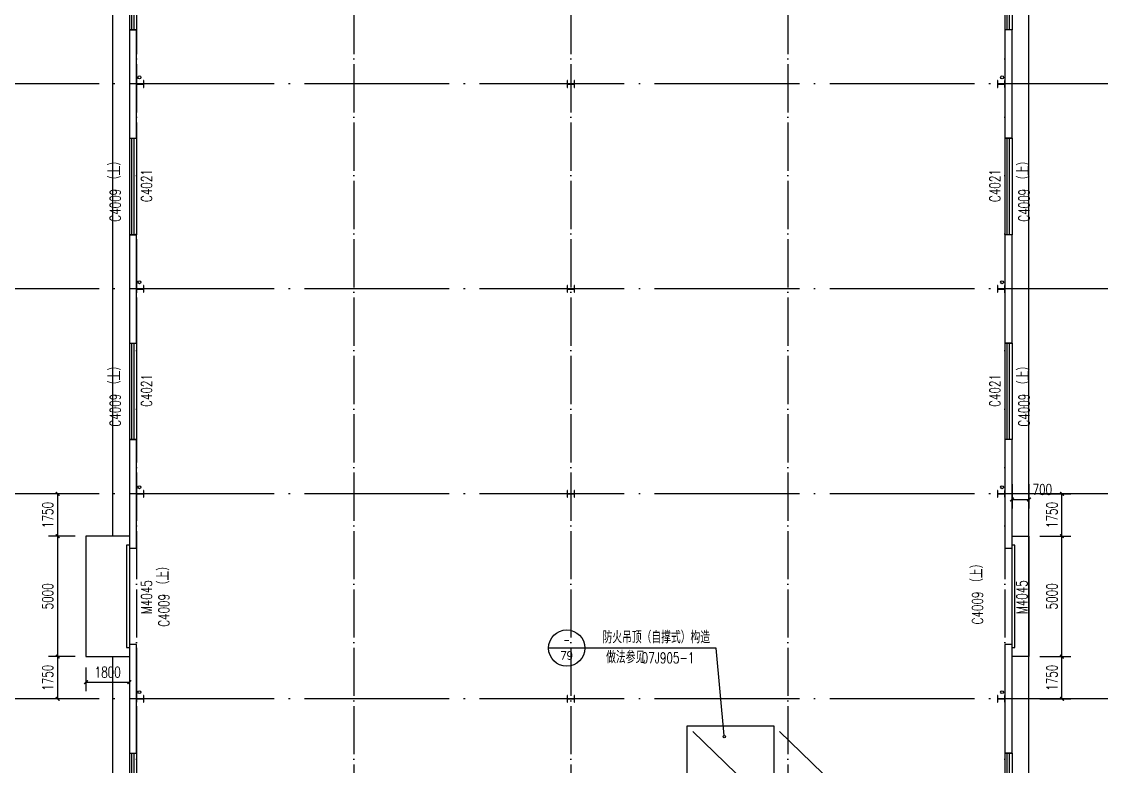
# Model space of a CAD drawing. Extents: x -275060 to -14507, y -783073 to -270523.
# Drawn here: x -158454 to -113679, y -392344 to -361453 of the extents above; entities that cross this region are included whole.
import ezdxf
from ezdxf.enums import TextEntityAlignment as Align

# ---------------------------------------------------------------- set-up
doc = ezdxf.new("R2010")
doc.units = 0
doc.header["$LTSCALE"] = 1000
doc.header["$MEASUREMENT"] = 0
doc.linetypes.add('DASH', pattern=[0.35, 0.25, -0.1])
doc.linetypes.add('DOTE', pattern=[2.42, 2, -0.2, 0.02, -0.2])
doc.layers.get('Defpoints').update_dxf_attribs({"color": 252})
for name, color, linetype in [('07m', 36, 'Continuous'), ('A-Stair(建筑楼梯、踏步、电梯)', 25, 'Continuous'), ('DIM_IDEN', 3, 'Continuous'), ('DOTE', 1, 'Continuous'), ('PUB_DIM', 3, 'Continuous'), ('PUB_HATCH', 8, 'Continuous'), ('PUB_STRM', 4, 'Continuous'), ('STAIR', 2, 'Continuous'), ('WALL', 7, 'Continuous'), ('WINDOW', 4, 'Continuous'), ('WINDOW_TEXT', 7, 'Continuous')]:
    doc.layers.add(name, color=color, linetype=linetype)
doc.styles.add('_TCH_DIM', font='SIMPLEX', dxfattribs={"bigfont": 'GBCBIG'})
doc.styles.add('_TCH_DIM_T3', font='SIMPLEX', dxfattribs={"width": 0.705882, "bigfont": 'GBCBIG'})
doc.styles.add('_TCH_LABEL', font='COMPLEX', dxfattribs={"bigfont": 'GBCBIG'})
doc.styles.add('_TCH_WINDOW', font='SIMPLEX', dxfattribs={"bigfont": 'GBCBIG'})
doc.dimstyles.new('_TCH_ARCH&&150', dxfattribs={"dimtxt": 446.25, "dimasz": 150, "dimexe": 375, "dimexo": 450, "dimgap": 189.375, "dimtad": 1, "dimdec": 0, "dimzin": 0, "dimdsep": 46, "dimtxsty": '_TCH_DIM_T3', "dimblk": 'ARCHTICK', "dimcen": 0.09, "dimclrt": 7, "dimazin": 2, "dimtfac": 1, "dimtdec": 0, "dimtix": 1, "dimtmove": 2, "dimatfit": 3, "dimfxl": 0, "dimtolj": 1, "dimtzin": 0, "dimarcsym": 0})

# ---------------------------------------------------------------- blocks, each defined once
blk = doc.blocks.new('lsg')
at = {"layer": 'PUB_STRM'}
for centre in [(-35884, -67725), (-116, -67725), (-35884, -76225), (-116, -76225), (-35884, -84725), (-116, -84725), (-35884, -93225), (-116, -93225)]:
    blk.add_circle(centre, 60, dxfattribs=at)
blk = doc.blocks.new('_ArchTick')
at = {"color": 0, "linetype": 'ByBlock', "const_width": 0.4}
blk.add_lwpolyline([(-0.5, -0.5), (0.5, 0.5)], dxfattribs=at)
blk = doc.blocks.new('*D71')
at = {"layer": 'Defpoints', "color": 0, "transparency": 16777216}
for p in [(-117384, -380194), (-116684, -380194), (-116684, -381272)]:
    blk.add_point(p, dxfattribs=at)
at = {"layer": 'PUB_DIM', "color": 0, "lineweight": -2, "transparency": 16777216}
for p, q in [((-117384, -380644), (-117384, -381647)), ((-116684, -380644), (-116684, -381647)), ((-117384, -381272), (-116684, -381272))]:
    blk.add_line(p, q, dxfattribs=at)
at = {"layer": 'PUB_DIM', "color": 0, "lineweight": -2, "transparency": 16777216, "xscale": 150, "yscale": 150, "zscale": 150, "rotation": 180}
blk.add_blockref('_ArchTick', (-117384, -381272), dxfattribs=at)
at = {"layer": 'PUB_DIM', "color": 0, "lineweight": -2, "transparency": 16777216, "xscale": 150, "yscale": 150, "zscale": 150}
blk.add_blockref('_ArchTick', (-116684, -381272), dxfattribs=at)
at = {"layer": 'PUB_DIM', "color": 7, "transparency": 16777216, "insert": (-116129, -380859), "char_height": 446.2, "attachment_point": 5, "style": '_TCH_DIM_T3'}
blk.add_mtext('\\A1;700', dxfattribs=at)
blk = doc.blocks.new('*D108')
at = {"layer": 'Defpoints', "color": 0, "transparency": 16777216}
for p in [(-116684, -387791), (-115316, -387791), (-116684, -389541)]:
    blk.add_point(p, dxfattribs=at)
at = {"layer": 'PUB_DIM', "color": 0, "lineweight": -2, "transparency": 16777216}
for p, q in [((-116234, -387791), (-114941, -387791)), ((-115316, -389541), (-115316, -387791)), ((-116234, -389541), (-114941, -389541))]:
    blk.add_line(p, q, dxfattribs=at)
at = {"layer": 'PUB_DIM', "color": 0, "lineweight": -2, "transparency": 16777216, "xscale": 150, "yscale": 150, "zscale": 150}
for p, rotation in [((-115316, -387791), 90), ((-115316, -389541), 270)]:
    blk.add_blockref('_ArchTick', p, dxfattribs=dict(at, rotation=rotation))
at = {"layer": 'PUB_DIM', "color": 7, "transparency": 16777216, "insert": (-115728, -388666), "char_height": 446.2, "attachment_point": 5, "rotation": 90, "style": '_TCH_DIM_T3'}
blk.add_mtext('\\A1;1750', dxfattribs=at)
blk = doc.blocks.new('*D109')
at = {"layer": 'Defpoints', "color": 0, "transparency": 16777216}
for p in [(-116684, -382791), (-115316, -382791), (-116684, -387791)]:
    blk.add_point(p, dxfattribs=at)
at = {"layer": 'PUB_DIM', "color": 0, "lineweight": -2, "transparency": 16777216}
for p, q in [((-116234, -382791), (-114941, -382791)), ((-115316, -387791), (-115316, -382791)), ((-116234, -387791), (-114941, -387791))]:
    blk.add_line(p, q, dxfattribs=at)
at = {"layer": 'PUB_DIM', "color": 0, "lineweight": -2, "transparency": 16777216, "xscale": 150, "yscale": 150, "zscale": 150}
for p, rotation in [((-115316, -382791), 90), ((-115316, -387791), 270)]:
    blk.add_blockref('_ArchTick', p, dxfattribs=dict(at, rotation=rotation))
at = {"layer": 'PUB_DIM', "color": 7, "transparency": 16777216, "insert": (-115728, -385291), "char_height": 446.2, "attachment_point": 5, "rotation": 90, "style": '_TCH_DIM_T3'}
blk.add_mtext('\\A1;5000', dxfattribs=at)
blk = doc.blocks.new('*D110')
at = {"layer": 'Defpoints', "color": 0, "transparency": 16777216}
for p in [(-116684, -381041), (-115316, -381041), (-116684, -382791)]:
    blk.add_point(p, dxfattribs=at)
at = {"layer": 'PUB_DIM', "color": 0, "lineweight": -2, "transparency": 16777216}
for p, q in [((-116234, -381041), (-114941, -381041)), ((-115316, -382791), (-115316, -381041)), ((-116234, -382791), (-114941, -382791))]:
    blk.add_line(p, q, dxfattribs=at)
at = {"layer": 'PUB_DIM', "color": 0, "lineweight": -2, "transparency": 16777216, "xscale": 150, "yscale": 150, "zscale": 150}
for p, rotation in [((-115316, -381041), 90), ((-115316, -382791), 270)]:
    blk.add_blockref('_ArchTick', p, dxfattribs=dict(at, rotation=rotation))
at = {"layer": 'PUB_DIM', "color": 7, "transparency": 16777216, "insert": (-115728, -381916), "char_height": 446.2, "attachment_point": 5, "rotation": 90, "style": '_TCH_DIM_T3'}
blk.add_mtext('\\A1;1750', dxfattribs=at)
blk = doc.blocks.new('*D129')
at = {"layer": 'Defpoints', "color": 0, "transparency": 16777216}
for p in [(-155784, -387791), (-153984, -387791), (-153984, -388848)]:
    blk.add_point(p, dxfattribs=at)
at = {"layer": 'PUB_DIM', "color": 0, "lineweight": -2, "transparency": 16777216}
for p, q in [((-155784, -388241), (-155784, -389223)), ((-153984, -388241), (-153984, -389223)), ((-155784, -388848), (-153984, -388848))]:
    blk.add_line(p, q, dxfattribs=at)
at = {"layer": 'PUB_DIM', "color": 0, "lineweight": -2, "transparency": 16777216, "xscale": 150, "yscale": 150, "zscale": 150, "rotation": 180}
blk.add_blockref('_ArchTick', (-155784, -388848), dxfattribs=at)
at = {"layer": 'PUB_DIM', "color": 0, "lineweight": -2, "transparency": 16777216, "xscale": 150, "yscale": 150, "zscale": 150}
blk.add_blockref('_ArchTick', (-153984, -388848), dxfattribs=at)
at = {"layer": 'PUB_DIM', "color": 7, "transparency": 16777216, "insert": (-154884, -388436), "char_height": 446.2, "attachment_point": 5, "style": '_TCH_DIM_T3'}
blk.add_mtext('\\A1;1800', dxfattribs=at)
blk = doc.blocks.new('*D130')
at = {"layer": 'Defpoints', "color": 0, "transparency": 16777216}
for p in [(-156957, -381041), (-155784, -381041), (-155784, -382791)]:
    blk.add_point(p, dxfattribs=at)
at = {"layer": 'PUB_DIM', "color": 0, "lineweight": -2, "transparency": 16777216}
for p, q in [((-156234, -381041), (-157332, -381041)), ((-156957, -382791), (-156957, -381041)), ((-156234, -382791), (-157332, -382791))]:
    blk.add_line(p, q, dxfattribs=at)
at = {"layer": 'PUB_DIM', "color": 0, "lineweight": -2, "transparency": 16777216, "xscale": 150, "yscale": 150, "zscale": 150}
for p, rotation in [((-156957, -381041), 90), ((-156957, -382791), 270)]:
    blk.add_blockref('_ArchTick', p, dxfattribs=dict(at, rotation=rotation))
at = {"layer": 'PUB_DIM', "color": 7, "transparency": 16777216, "insert": (-157369, -381916), "char_height": 446.2, "attachment_point": 5, "rotation": 90, "style": '_TCH_DIM_T3'}
blk.add_mtext('\\A1;1750', dxfattribs=at)
blk = doc.blocks.new('*D131')
at = {"layer": 'Defpoints', "color": 0, "transparency": 16777216}
for p in [(-156957, -382791), (-155784, -382791), (-155784, -387791)]:
    blk.add_point(p, dxfattribs=at)
at = {"layer": 'PUB_DIM', "color": 0, "lineweight": -2, "transparency": 16777216}
for p, q in [((-156234, -382791), (-157332, -382791)), ((-156957, -387791), (-156957, -382791)), ((-156234, -387791), (-157332, -387791))]:
    blk.add_line(p, q, dxfattribs=at)
at = {"layer": 'PUB_DIM', "color": 0, "lineweight": -2, "transparency": 16777216, "xscale": 150, "yscale": 150, "zscale": 150}
for p, rotation in [((-156957, -382791), 90), ((-156957, -387791), 270)]:
    blk.add_blockref('_ArchTick', p, dxfattribs=dict(at, rotation=rotation))
at = {"layer": 'PUB_DIM', "color": 7, "transparency": 16777216, "insert": (-157369, -385291), "char_height": 446.2, "attachment_point": 5, "rotation": 90, "style": '_TCH_DIM_T3'}
blk.add_mtext('\\A1;5000', dxfattribs=at)
blk = doc.blocks.new('*D132')
at = {"layer": 'Defpoints', "color": 0, "transparency": 16777216}
for p in [(-156957, -387791), (-155784, -387791), (-155784, -389541)]:
    blk.add_point(p, dxfattribs=at)
at = {"layer": 'PUB_DIM', "color": 0, "lineweight": -2, "transparency": 16777216}
for p, q in [((-156234, -387791), (-157332, -387791)), ((-156957, -389541), (-156957, -387791)), ((-156234, -389541), (-157332, -389541))]:
    blk.add_line(p, q, dxfattribs=at)
at = {"layer": 'PUB_DIM', "color": 0, "lineweight": -2, "transparency": 16777216, "xscale": 150, "yscale": 150, "zscale": 150}
for p, rotation in [((-156957, -387791), 90), ((-156957, -389541), 270)]:
    blk.add_blockref('_ArchTick', p, dxfattribs=dict(at, rotation=rotation))
at = {"layer": 'PUB_DIM', "color": 7, "transparency": 16777216, "insert": (-157369, -388666), "char_height": 446.2, "attachment_point": 5, "rotation": 90, "style": '_TCH_DIM_T3'}
blk.add_mtext('\\A1;1750', dxfattribs=at)
blk = doc.blocks.new('$TCHSYS$WIN2D')
for p, q in [((-0.5, 0.5), (0.5, 0.5)), ((-0.5, 0.5), (-0.5, -0.5)), ((0.5, 0.5), (0.5, -0.5)), ((0.5, 0.167), (-0.5, 0.167)), ((0.5, -0.167), (-0.5, -0.167)), ((-0.5, -0.5), (0.5, -0.5))]:
    blk.add_line(p, q)
blk = doc.blocks.new('$DorLib2D$00000126')
at = {"color": 0, "linetype": 'Continuous'}
for p, q in [((-0.532, 0.5), (-0.532, 0.9)), ((0.532, 0.9), (0.532, 0.5))]:
    blk.add_line(p, q, dxfattribs=at)
at = {"color": 0, "linetype": 'DASH'}
for p, q in [((-0.532, 0.9), (0.532, 0.9)), ((-0.532, 0.5), (0.532, 0.5))]:
    blk.add_line(p, q, dxfattribs=at)

msp = doc.modelspace()

# ---------------------------------------------------------------- linework, layer by layer
for points in [[(-153384.1, -364180.6), (-153384.1, -363900.6), (-153396.1, -363900.6), (-153396.1, -364036.6), (-153672.1, -364036.6), (-153672.1, -363900.6), (-153684.1, -363900.6), (-153684.1, -364180.6), (-153672.1, -364180.6), (-153672.1, -364044.6), (-153396.1, -364044.6), (-153396.1, -364180.6)], [(-135534.1, -364180.6), (-135534.1, -363900.6), (-135546.1, -363900.6), (-135546.1, -364036.6), (-135822.1, -364036.6), (-135822.1, -363900.6), (-135834.1, -363900.6), (-135834.1, -364180.6), (-135822.1, -364180.6), (-135822.1, -364044.6), (-135546.1, -364044.6), (-135546.1, -364180.6)], [(-117684.1, -364180.6), (-117684.1, -363900.6), (-117696.1, -363900.6), (-117696.1, -364036.6), (-117972.1, -364036.6), (-117972.1, -363900.6), (-117984.1, -363900.6), (-117984.1, -364180.6), (-117972.1, -364180.6), (-117972.1, -364044.6), (-117696.1, -364044.6), (-117696.1, -364180.6)], [(-153384.1, -372680.6), (-153384.1, -372400.6), (-153396.1, -372400.6), (-153396.1, -372536.6), (-153672.1, -372536.6), (-153672.1, -372400.6), (-153684.1, -372400.6), (-153684.1, -372680.6), (-153672.1, -372680.6), (-153672.1, -372544.6), (-153396.1, -372544.6), (-153396.1, -372680.6)], [(-135534.1, -372680.6), (-135534.1, -372400.6), (-135546.1, -372400.6), (-135546.1, -372536.6), (-135822.1, -372536.6), (-135822.1, -372400.6), (-135834.1, -372400.6), (-135834.1, -372680.6), (-135822.1, -372680.6), (-135822.1, -372544.6), (-135546.1, -372544.6), (-135546.1, -372680.6)], [(-117684.1, -372680.6), (-117684.1, -372400.6), (-117696.1, -372400.6), (-117696.1, -372536.6), (-117972.1, -372536.6), (-117972.1, -372400.6), (-117984.1, -372400.6), (-117984.1, -372680.6), (-117972.1, -372680.6), (-117972.1, -372544.6), (-117696.1, -372544.6), (-117696.1, -372680.6)], [(-153384.1, -381180.6), (-153384.1, -380900.6), (-153396.1, -380900.6), (-153396.1, -381036.6), (-153672.1, -381036.6), (-153672.1, -380900.6), (-153684.1, -380900.6), (-153684.1, -381180.6), (-153672.1, -381180.6), (-153672.1, -381044.6), (-153396.1, -381044.6), (-153396.1, -381180.6)], [(-135534.1, -381180.6), (-135534.1, -380900.6), (-135546.1, -380900.6), (-135546.1, -381036.6), (-135822.1, -381036.6), (-135822.1, -380900.6), (-135834.1, -380900.6), (-135834.1, -381180.6), (-135822.1, -381180.6), (-135822.1, -381044.6), (-135546.1, -381044.6), (-135546.1, -381180.6)], [(-117684.1, -381180.6), (-117684.1, -380900.6), (-117696.1, -380900.6), (-117696.1, -381036.6), (-117972.1, -381036.6), (-117972.1, -380900.6), (-117984.1, -380900.6), (-117984.1, -381180.6), (-117972.1, -381180.6), (-117972.1, -381044.6), (-117696.1, -381044.6), (-117696.1, -381180.6)], [(-153384.1, -389680.6), (-153384.1, -389400.6), (-153396.1, -389400.6), (-153396.1, -389536.6), (-153672.1, -389536.6), (-153672.1, -389400.6), (-153684.1, -389400.6), (-153684.1, -389680.6), (-153672.1, -389680.6), (-153672.1, -389544.6), (-153396.1, -389544.6), (-153396.1, -389680.6)], [(-135534.1, -389680.6), (-135534.1, -389400.6), (-135546.1, -389400.6), (-135546.1, -389536.6), (-135822.1, -389536.6), (-135822.1, -389400.6), (-135834.1, -389400.6), (-135834.1, -389680.6), (-135822.1, -389680.6), (-135822.1, -389544.6), (-135546.1, -389544.6), (-135546.1, -389680.6)], [(-117684.1, -389680.6), (-117684.1, -389400.6), (-117696.1, -389400.6), (-117696.1, -389536.6), (-117972.1, -389536.6), (-117972.1, -389400.6), (-117984.1, -389400.6), (-117984.1, -389680.6), (-117972.1, -389680.6), (-117972.1, -389544.6), (-117696.1, -389544.6), (-117696.1, -389680.6)], [(-130860.9, -390667.6), (-127260.9, -390667.6), (-127260.9, -397167.6), (-130860.9, -397167.6)]]:
    msp.add_lwpolyline(points, close=True)
at = {"layer": 'A-Stair(建筑楼梯、踏步、电梯)'}
for points in [[(-121184.1, -407540.6), (-116684.1, -407540.6), (-116684.1, -295040.6), (-154684.1, -295040.6), (-154684.1, -331790.6)], [(-154684.1, -353790.6), (-154684.1, -382790.6)], [(-154684.1, -387790.6), (-154684.1, -407540.6), (-142684.1, -407540.6)]]:
    msp.add_lwpolyline(points, dxfattribs=at)
at = {"layer": 'DIM_IDEN'}
for p, q in [((-135101.3, -387433.7), (-136601.3, -387433.7)), ((-129651, -387433.7), (-135101.3, -387433.7)), ((-129323.9, -391066.6), (-129651, -387433.7))]:
    msp.add_line(p, q, dxfattribs=at)
for centre, radius in [((-135851.3, -387433.7), 750), ((-129319.7, -391113.3), 46.9)]:
    msp.add_circle(centre, radius, dxfattribs=at)
at = {"layer": 'DOTE', "color": 1, "linetype": 'DOTE'}
for p, q in [((-153684.1, -293040.6), (-153684.1, -409540.6)), ((-144684.1, -293040.6), (-144684.1, -409540.6)), ((-135684.1, -293040.6), (-135684.1, -409540.6)), ((-126684.1, -293040.6), (-126684.1, -409540.6)), ((-117684.1, -293040.6), (-117684.1, -409540.6))]:
    msp.add_line(p, q, dxfattribs=at)
at = {"layer": 'DOTE', "color": 1, "linetype": 'DOTE', "ltscale": 3}
for p, q in [((-111684.1, -364040.6), (-159684.1, -364040.6)), ((-111684.1, -372540.6), (-159684.1, -372540.6)), ((-111684.1, -381040.6), (-159684.1, -381040.6)), ((-111684.1, -389540.6), (-159684.1, -389540.6))]:
    msp.add_line(p, q, dxfattribs=at)
at = {"layer": 'PUB_HATCH', "linetype": 'DASH', "ltscale": 10}
for p, q in [((-121284.1, -399940.6), (-130860.9, -390667.6)), ((-117684.1, -399940.6), (-127260.9, -390667.6))]:
    msp.add_line(p, q, dxfattribs=at)
at = {"layer": 'STAIR'}
for points in [[(-153984.1, -382790.6), (-155784.1, -382790.6), (-155784.1, -387790.6), (-153984.1, -387790.6)], [(-117384.1, -382790.6), (-116684.1, -382790.6), (-116684.1, -387790.6), (-117384.1, -387790.6)]]:
    msp.add_lwpolyline(points, dxfattribs=at)
at = {"layer": 'WALL'}
for p, q in [((-153984.1, -361790.6), (-153984.1, -366290.6)), ((-153684.1, -361790.6), (-153984.1, -361790.6)), ((-153684.1, -366290.6), (-153684.1, -361790.6)), ((-117384.1, -361790.6), (-117684.1, -361790.6)), ((-117684.1, -361790.6), (-117684.1, -366290.6)), ((-117384.1, -366290.6), (-117384.1, -361790.6)), ((-153984.1, -366290.6), (-153684.1, -366290.6)), ((-117684.1, -366290.6), (-117384.1, -366290.6)), ((-153984.1, -370290.6), (-153984.1, -374790.6)), ((-153684.1, -370290.6), (-153984.1, -370290.6)), ((-153684.1, -374790.6), (-153684.1, -370290.6)), ((-117384.1, -370290.6), (-117684.1, -370290.6)), ((-117684.1, -370290.6), (-117684.1, -374790.6)), ((-117384.1, -374790.6), (-117384.1, -370290.6)), ((-153984.1, -374790.6), (-153684.1, -374790.6)), ((-117684.1, -374790.6), (-117384.1, -374790.6)), ((-153984.1, -378790.6), (-153984.1, -383290.6)), ((-153684.1, -378790.6), (-153984.1, -378790.6)), ((-153684.1, -383290.6), (-153684.1, -378790.6)), ((-117384.1, -378790.6), (-117684.1, -378790.6)), ((-117684.1, -378790.6), (-117684.1, -383290.6)), ((-117384.1, -383290.6), (-117384.1, -378790.6)), ((-153984.1, -383290.6), (-153684.1, -383290.6)), ((-117684.1, -383290.6), (-117384.1, -383290.6)), ((-153984.1, -387290.6), (-153984.1, -391790.6)), ((-153684.1, -387290.6), (-153984.1, -387290.6)), ((-153684.1, -391790.6), (-153684.1, -387290.6)), ((-117384.1, -387290.6), (-117684.1, -387290.6)), ((-117684.1, -387290.6), (-117684.1, -391790.6)), ((-117384.1, -391790.6), (-117384.1, -387290.6)), ((-153984.1, -391790.6), (-153684.1, -391790.6)), ((-117684.1, -391790.6), (-117384.1, -391790.6))]:
    msp.add_line(p, q, dxfattribs=at)

# ---------------------------------------------------------------- block references
msp.add_blockref('lsg', (-117684.1, -296040.6))
at = {"layer": 'WINDOW'}
ref = msp.add_blockref('$TCHSYS$WIN2D', (-153834.1, -359790.6), dxfattribs=dict(at, xscale=4000, yscale=-300, zscale=4000, rotation=269.9999999209485))
ref.add_attrib('A', 'C4021', (-153048.5, -360435.6), dxfattribs={"layer": 'WINDOW_TEXT', "height": 446.25, "rotation": 90, "style": '_TCH_WINDOW', "width": 0.705882})
ref = msp.add_blockref('$TCHSYS$WIN2D', (-117534.1, -359790.6), dxfattribs=dict(at, xscale=-4000, yscale=-300, zscale=-4000, rotation=90.00000000718146))
ref.add_attrib('A', 'C4021', (-117873.5, -360435.6), dxfattribs={"layer": 'WINDOW_TEXT', "height": 446.25, "rotation": 90, "style": '_TCH_WINDOW', "width": 0.705882})
ref = msp.add_blockref('$TCHSYS$WIN2D', (-153834.1, -368290.6), dxfattribs=dict(at, xscale=4000, yscale=-300, zscale=4000, rotation=269.9999999209485))
ref.add_attrib('A', 'C4021', (-153048.5, -368935.6), dxfattribs={"layer": 'WINDOW_TEXT', "height": 446.25, "rotation": 90, "style": '_TCH_WINDOW', "width": 0.705882})
ref = msp.add_blockref('$TCHSYS$WIN2D', (-117534.1, -368290.6), dxfattribs=dict(at, xscale=-4000, yscale=-300, zscale=-4000, rotation=90.00000000718146))
ref.add_attrib('A', 'C4021', (-117873.5, -368935.6), dxfattribs={"layer": 'WINDOW_TEXT', "height": 446.25, "rotation": 90, "style": '_TCH_WINDOW', "width": 0.705882})
ref = msp.add_blockref('$TCHSYS$WIN2D', (-153834.1, -376790.6), dxfattribs=dict(at, xscale=4000, yscale=-300, zscale=4000, rotation=269.9999999209485))
ref.add_attrib('A', 'C4021', (-153048.5, -377435.6), dxfattribs={"layer": 'WINDOW_TEXT', "height": 446.25, "rotation": 90, "style": '_TCH_WINDOW', "width": 0.705882})
ref = msp.add_blockref('$TCHSYS$WIN2D', (-117534.1, -376790.6), dxfattribs=dict(at, xscale=-4000, yscale=-300, zscale=-4000, rotation=90.00000000718146))
ref.add_attrib('A', 'C4021', (-117873.5, -377435.6), dxfattribs={"layer": 'WINDOW_TEXT', "height": 446.25, "rotation": 90, "style": '_TCH_WINDOW', "width": 0.705882})
ref = msp.add_blockref('$DorLib2D$00000126', (-153834.1, -385290.6), dxfattribs=dict(at, xscale=4000, yscale=-300, zscale=4000, rotation=269.9999999209485))
ref.add_attrib('A', 'M4045', (-153048.5, -386025.6), dxfattribs={"layer": 'WINDOW_TEXT', "height": 446.25, "rotation": 90, "style": '_TCH_WINDOW', "width": 0.705882})
ref = msp.add_blockref('$DorLib2D$00000126', (-117534.1, -385290.6), dxfattribs=dict(at, xscale=4000, yscale=-300, zscale=4000, rotation=90.00000000718146))
ref.add_attrib('A', 'M4045', (-116748.5, -386025.6), dxfattribs={"layer": 'WINDOW_TEXT', "height": 446.25, "rotation": 90, "style": '_TCH_WINDOW', "width": 0.705882})
ref = msp.add_blockref('$TCHSYS$WIN2D', (-153834.1, -393790.6), dxfattribs=dict(at, xscale=4000, yscale=-300, zscale=4000, rotation=269.9999999209485))
ref.add_attrib('A', 'C4021', (-153048.5, -394435.6), dxfattribs={"layer": 'WINDOW_TEXT', "height": 446.25, "rotation": 90, "style": '_TCH_WINDOW', "width": 0.705882})
ref = msp.add_blockref('$TCHSYS$WIN2D', (-117534.1, -393790.6), dxfattribs=dict(at, xscale=-4000, yscale=-300, zscale=-4000, rotation=90.00000000718146))
ref.add_attrib('A', 'C4021', (-117873.5, -394435.6), dxfattribs={"layer": 'WINDOW_TEXT', "height": 446.25, "rotation": 90, "style": '_TCH_WINDOW', "width": 0.705882})

# ---------------------------------------------------------------- texts
at = {"layer": '07m', "color": 2, "style": '_TCH_DIM'}
for p in [(-154346.4, -368237), (-116664.4, -368237), (-154346.4, -376737), (-116664.4, -376737), (-118592.9, -384941.5), (-152331.4, -385039.5)]:
    msp.add_text('（上）', height=506.38, rotation=90, dxfattribs=at).set_placement(p)
at = {"layer": '07m', "color": 2, "style": '_TCH_DIM', "width": 0.705882}
for p in [(-154346.4, -369752), (-116664.4, -369752), (-154346.4, -378252), (-116664.4, -378252), (-152331.4, -386554.5), (-118592.9, -386456.5)]:
    msp.add_text('C4009', height=446.25, rotation=90, dxfattribs=at).set_placement(p)
at = {"layer": 'DIM_IDEN', "color": 7, "style": '_TCH_DIM'}
for s, height, p in [('防火吊顶（自撑式）构造', 506.383, (-134364.5, -387237.1)), ('做法参见', 506.38, (-134215.9, -388065.9))]:
    msp.add_text(s, height=height, dxfattribs=at).set_placement(p)
at = {"layer": 'DIM_IDEN', "color": 7, "style": '_TCH_LABEL', "width": 0.777778}
msp.add_text('-', height=391.5, dxfattribs=at).set_placement((-135981.8, -387294.9), (-135720.8, -387294.9), align=Align.FIT)
at = {"layer": 'DIM_IDEN', "color": 7, "style": '_TCH_LABEL'}
msp.add_text('79', height=329.48, dxfattribs=at).set_placement((-136118, -387911.8), (-135584.5, -387911.8), align=Align.FIT)
at = {"layer": 'DIM_IDEN', "color": 7, "style": '_TCH_DIM', "width": 0.705882}
msp.add_text('07J905-1', height=446.25, dxfattribs=at).set_placement((-132741.4, -388065.9))

# ---------------------------------------------------------------- dimensions: what is measured, and where the dimension line sits
at = {"layer": 'PUB_DIM'}
dim = msp.add_linear_dim(base=(-116684.1, -381272), p1=(-117384.1, -380194.1), p2=(-116684.1, -380194.1), angle=0, dimstyle='_TCH_ARCH&&150', dxfattribs=at)
dim.commit()
dim.dimension.update_dxf_attribs({"geometry": '*D71', "text_midpoint": (-116129.1, -380859.5), "dimtype": 129})
for p1, p2, distance, picture, middle in [((-155784.1, -382790.6), (-155784.1, -381040.6), 1172.9, '*D130', (-157369.5, -381915.6)), ((-116684.1, -382790.6), (-116684.1, -381040.6), -1368.1, '*D110', (-115728.5, -381915.6)), ((-155784.1, -387790.6), (-155784.1, -382790.6), 1172.9, '*D131', (-157369.5, -385290.6)), ((-116684.1, -387790.6), (-116684.1, -382790.6), -1368.1, '*D109', (-115728.5, -385290.6)), ((-155784.1, -389540.6), (-155784.1, -387790.6), 1172.9, '*D132', (-157369.5, -388665.6)), ((-116684.1, -389540.6), (-116684.1, -387790.6), -1368.1, '*D108', (-115728.5, -388665.6)), ((-155784.1, -387790.6), (-153984.1, -387790.6), -1057.4, '*D129', (-154884.1, -388435.5))]:
    dim = msp.add_aligned_dim(p1=p1, p2=p2, distance=distance, dimstyle='_TCH_ARCH&&150', dxfattribs=at)
    dim.commit()
    dim.dimension.update_dxf_attribs({"geometry": picture, "text_midpoint": middle})

doc.saveas('drawing.dxf')
